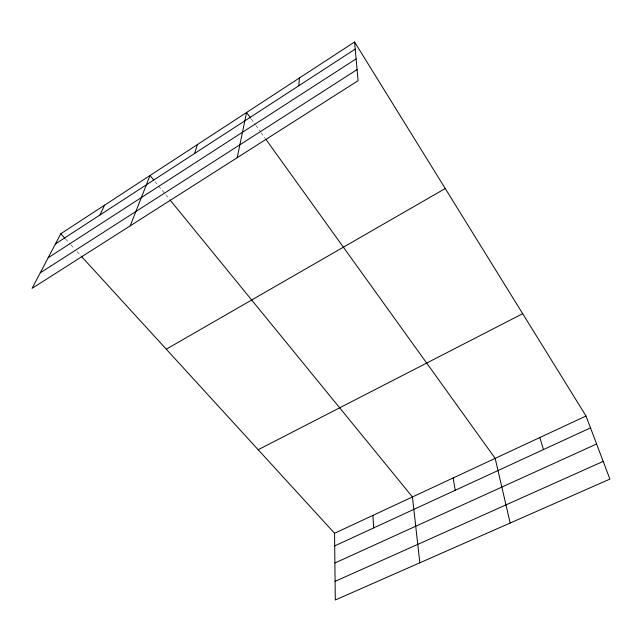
<?xml version="1.0" encoding="UTF-8"?>
<svg xmlns="http://www.w3.org/2000/svg" width="642" height="642" viewBox="0 0 642 642"><rect width="100%" height="100%" fill="white"/><g stroke="black" fill="none" stroke-linecap="round" stroke-linejoin="round"><path stroke-width="0.48" stroke-dasharray="3.21 2.41" d="M65.5 238.96L70.235 244.137M70.917 244.883L74.295 248.582M77.008 251.544L81.069 255.981M155.091 181.67L169.584 199.429M251.223 118.955L255.291 124.62M255.869 125.423L260.524 131.899M261.101 132.709L265.178 138.367"/><path stroke-width="0.96" d="M298.827 85.747L299.413 77.987M237.211 157.691L246.568 112.486L250.637 118.144M194.606 153.47L197.351 144.611M130.214 225.848L150.051 175.491L153.831 180.129M100.016 214.942L104.55 205.191M60.765 233.776L32.1 288.338L358.1 80.691L354.561 41.987L60.765 233.776L64.826 238.214M55.437 243.92L355.211 49.097M48.158 257.771L356.101 58.879M40.237 272.858L357.08 69.601M166.278 349.192L445.243 188.531M258.18 449.721L522.7 313.689M334.562 533.269L586.01 416L609.9 479.109L335.284 600.013L334.562 533.269L81.743 256.728M334.699 545.909L590.504 427.869M334.883 563.002L596.603 443.983M335.084 581.379L603.191 461.389M170.218 200.208L412.429 496.956L419.844 562.785M265.756 139.178L495.167 458.364L510.165 523.013M354.561 41.987L586.01 416M539.842 437.531L543.477 449.569M453.164 477.953L455.25 490.279M372.914 515.382L373.668 527.925"/></g></svg>
